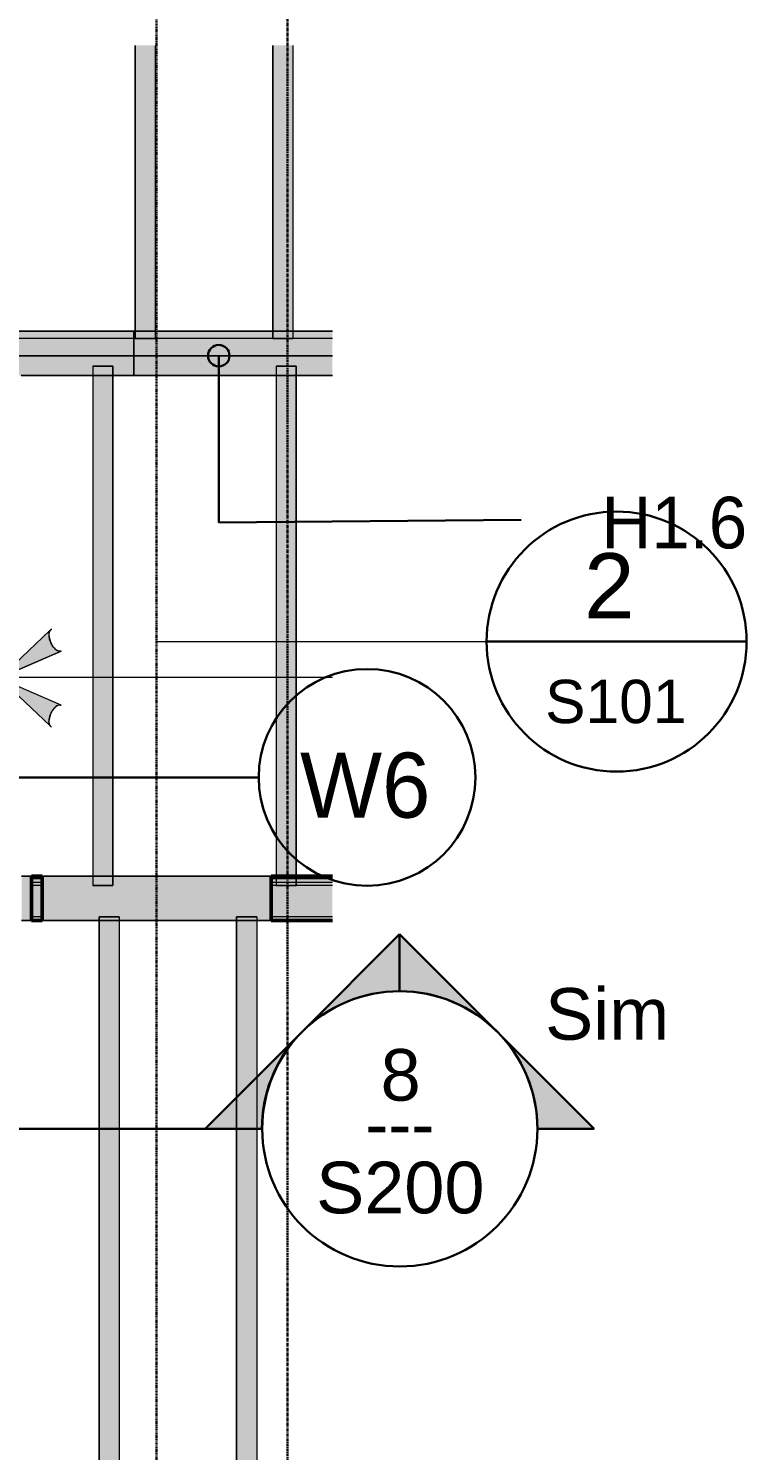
# Model space of a CAD drawing. Header units: inches. Extents: x -4126 to 593, y 9773 to 12297.
# Drawn here: x -646.9 to -521.6, y 11548.2 to 11796.2 of the extents above; entities that cross this region are included whole.
import ezdxf

# ---------------------------------------------------------------- set-up
doc = ezdxf.new("R2010")
doc.units = ezdxf.units.IN
doc.header["$MEASUREMENT"] = 0
doc.linetypes.add('Dash Dot 3_16_', pattern=[0.3125, 0.1875, -0.0625, 0, -0.0625])
doc.linetypes.add('Grid Line 1_2_', pattern=[0.875, 0.5, -0.125, 0.125, -0.125])
for name, color, linetype, lineweight in [('A-ANNO-SYMB', 150, 'Continuous', 9), ('A-DETL-GENF', 92, 'Continuous', 9), ('A-WALL', 113, 'Continuous', 13), ('A-WALL-IDEN', 211, 'Continuous', 30), ('G-ANNO-SYMB', 111, 'Continuous', 30), ('I-WALL', 2, 'Continuous', 13), ('S-BEAM', 12, 'Continuous', 9), ('S-BEAM-IDEN', 2, 'Continuous', 30), ('S-GRID', 1, 'Continuous', 9)]:
    doc.layers.add(name, color=color, linetype=linetype, lineweight=lineweight)
doc.styles.add('Arial_1', font='arial.ttf', dxfattribs={"height": 9})
doc.styles.add('Arial_2', font='arial.ttf', dxfattribs={"height": 11.338583})
doc.styles.add('Arial_3', font='arial.ttf', dxfattribs={"height": 7.559055})
doc.styles.add('Century Gothic', font='ufonts.com_century-gothic.ttf', dxfattribs={"height": 9})
doc.styles.add('Century Gothic_2', font='ufonts.com_century-gothic.ttf', dxfattribs={"height": 11.338583})

# ---------------------------------------------------------------- blocks, each defined once
blk = doc.blocks.new('CTR - 1st Phase - Common Walls_rvt-2-FRAMING PLAN - 2ND FLOOR AT RAMP')
at = {"layer": 'I-WALL', "lineweight": 5, "transparency": 33554585}
h = blk.add_hatch(color=8, dxfattribs=at)
h.paths.add_polyline_path([(-3203.32, 11735.61), (-3188.28, 11735.61), (-3188.28, 11737.24), (-3184.78, 11737.24), (-3184.78, 11735.61), (-3181.12, 11735.61), (-3181.12, 11739.09), (-3202.81, 11739.09), (-3202.81, 11742.09), (-3203.32, 11742.09), (-3203.32, 11738.19)], flags=0)
h.paths.add_polyline_path([(-3201.37, 11742.09), (-3181.12, 11742.09), (-3181.12, 11743.36), (-3201.37, 11743.36)], flags=0)
for points in [[(-3188.28, 11739.09), (-3181.12, 11739.09), (-3181.12, 11742.09), (-3202.81, 11742.09), (-3202.81, 11739.09), (-3191.94, 11739.09)], [(-3177.37, 11739.09), (-3146.47, 11739.09), (-3146.47, 11742.09), (-3181.12, 11742.09), (-3181.12, 11739.09), (-3180.87, 11739.09)], [(-3188.28, 11735.61), (-3184.78, 11735.61), (-3184.78, 11737.24), (-3188.28, 11737.24)], [(-3156.28, 11735.61), (-3152.78, 11735.61), (-3152.78, 11737.24), (-3156.28, 11737.24)], [(-3191.51, 11640.61), (-3157.14, 11640.61), (-3157.14, 11648.36), (-3197.14, 11648.36), (-3197.14, 11640.61), (-3196.93, 11640.61)], [(-3184.78, 11646.74), (-3184.78, 11648.36), (-3188.28, 11648.36), (-3188.28, 11646.74)], [(-3152.78, 11647.24), (-3152.78, 11648.36), (-3156.28, 11648.36), (-3156.28, 11647.24)], [(-3152.78, 11646.74), (-3152.78, 11647.24), (-3156.28, 11647.24), (-3156.28, 11646.74)]]:
    blk.add_hatch(color=8, dxfattribs=at).paths.add_polyline_path(points, flags=0)
h = blk.add_hatch(color=8, dxfattribs=at)
h.paths.add_polyline_path([(-3181.12, 11735.61), (-3156.28, 11735.61), (-3156.28, 11737.24), (-3152.78, 11737.24), (-3152.78, 11735.61), (-3146.47, 11735.61), (-3146.47, 11739.09), (-3181.12, 11739.09)], flags=0)
h.paths.add_polyline_path([(-3153.37, 11742.09), (-3146.47, 11742.09), (-3146.47, 11743.36), (-3153.37, 11743.36)], flags=0)
h.paths.add_polyline_path([(-3180.87, 11742.09), (-3180.87, 11743.36), (-3181.12, 11743.36), (-3181.12, 11742.09)], flags=0)
h.paths.add_polyline_path([(-3177.37, 11742.09), (-3156.87, 11742.09), (-3156.87, 11743.36), (-3177.37, 11743.36)], flags=0)
h = blk.add_hatch(color=8, dxfattribs=at)
h.paths.add_polyline_path([(-3177.37, 11742.09), (-3177.37, 11743.36), (-3180.87, 11743.36), (-3180.87, 11742.09)], flags=0)
h.paths.add_polyline_path([(-3153.37, 11742.09), (-3153.37, 11743.36), (-3156.87, 11743.36), (-3156.87, 11742.09)], flags=0)
h = blk.add_hatch(color=8, dxfattribs=at)
h.paths.add_polyline_path([(-3157.14, 11640.61), (-3157.14, 11648.36), (-3184.78, 11648.36), (-3184.78, 11646.74), (-3188.28, 11646.74), (-3188.28, 11648.36), (-3197.14, 11648.36), (-3197.14, 11640.61), (-3187.19, 11640.61), (-3187.19, 11641.24), (-3183.69, 11641.24), (-3183.69, 11640.61), (-3163.19, 11640.61), (-3163.19, 11641.24), (-3159.69, 11641.24), (-3159.69, 11640.61)], flags=0)
h.paths.add_polyline_path([(-3198.95, 11640.61), (-3198.95, 11648.36), (-3200.7, 11648.36), (-3200.7, 11640.61)], flags=0)
h = blk.add_hatch(color=8, dxfattribs=at)
h.paths.add_polyline_path([(-3146.47, 11640.61), (-3146.47, 11641.24), (-3157.14, 11641.24), (-3157.14, 11640.61)], flags=0)
h.paths.add_polyline_path([(-3197.14, 11640.61), (-3197.14, 11641.24), (-3198.95, 11641.24), (-3198.95, 11640.61)], flags=0)
h.paths.add_polyline_path([(-3146.47, 11647.24), (-3146.47, 11648.36), (-3152.78, 11648.36), (-3152.78, 11647.24)], flags=0)
h.paths.add_polyline_path([(-3156.28, 11647.24), (-3156.28, 11648.36), (-3157.14, 11648.36), (-3157.14, 11647.24)], flags=0)
h.paths.add_polyline_path([(-3197.14, 11647.24), (-3197.14, 11648.36), (-3198.95, 11648.36), (-3198.95, 11647.24)], flags=0)
at = {"layer": 'I-WALL', "transparency": 33554585}
h = blk.add_hatch(color=50, dxfattribs=at)
h.paths.add_polyline_path([(-3146.47, 11647.86), (-3146.47, 11648.36), (-3157.14, 11648.36), (-3157.14, 11647.86)], flags=0)
h.paths.add_polyline_path([(-3197.14, 11647.86), (-3197.14, 11648.36), (-3198.95, 11648.36), (-3198.95, 11647.86)], flags=0)
at = {"layer": 'I-WALL', "lineweight": 5, "transparency": 33554585}
h = blk.add_hatch(color=10, dxfattribs=at)
h.paths.add_polyline_path([(-3146.47, 11647.24), (-3146.47, 11647.86), (-3157.14, 11647.86), (-3157.14, 11647.24)], flags=0)
h.paths.add_polyline_path([(-3198.95, 11647.24), (-3197.14, 11647.24), (-3197.14, 11647.86), (-3198.95, 11647.86)], flags=0)
h = blk.add_hatch(color=8, dxfattribs=at)
h.paths.add_polyline_path([(-3197.14, 11646.74), (-3197.14, 11647.24), (-3198.95, 11647.24), (-3198.95, 11646.74)], flags=0)
h.paths.add_polyline_path([(-3156.28, 11646.74), (-3156.28, 11647.24), (-3157.14, 11647.24), (-3157.14, 11646.74)], flags=0)
h.paths.add_polyline_path([(-3146.47, 11646.74), (-3146.47, 11647.24), (-3152.78, 11647.23), (-3152.78, 11646.74)], flags=0)
h = blk.add_hatch(color=7, dxfattribs=at)
h.paths.add_polyline_path([(-3146.47, 11646.74), (-3146.47, 11647.24), (-3157.14, 11647.24), (-3157.14, 11646.74)], flags=0)
h.paths.add_polyline_path([(-3198.95, 11646.74), (-3197.14, 11646.74), (-3197.14, 11647.24), (-3198.95, 11647.24)], flags=0)
h = blk.add_hatch(color=8, dxfattribs=at)
h.paths.add_polyline_path([(-3146.47, 11641.24), (-3146.47, 11646.74), (-3157.14, 11646.74), (-3157.14, 11641.24)], flags=0)
h.paths.add_polyline_path([(-3197.14, 11641.24), (-3197.14, 11646.74), (-3198.95, 11646.74), (-3198.95, 11641.24)], flags=0)
h = blk.add_hatch(color=10, dxfattribs=at)
h.paths.add_polyline_path([(-3198.95, 11640.61), (-3197.14, 11640.61), (-3197.14, 11641.24), (-3198.95, 11641.24)], flags=0)
h.paths.add_polyline_path([(-3146.47, 11640.61), (-3146.47, 11641.24), (-3157.14, 11641.24), (-3157.14, 11640.61)], flags=0)
h = blk.add_hatch(color=8, dxfattribs=at)
h.paths.add_polyline_path([(-3159.69, 11640.61), (-3159.69, 11641.24), (-3163.19, 11641.24), (-3163.19, 11640.61)], flags=0)
h.paths.add_polyline_path([(-3183.69, 11640.61), (-3183.69, 11641.24), (-3187.19, 11641.24), (-3187.19, 11640.61)], flags=0)
at = {"layer": 'A-WALL', "color": 253}
for p, q in [((-3197.14, 11647.86), (-3198.95, 11647.86)), ((-3197.14, 11647.24), (-3198.95, 11647.24)), ((-3197.14, 11646.74), (-3198.95, 11646.74)), ((-3146.47, 11647.86), (-3157.14, 11647.86)), ((-3146.47, 11647.24), (-3157.14, 11647.24)), ((-3146.47, 11646.74), (-3157.14, 11646.74)), ((-3197.14, 11641.24), (-3198.95, 11641.24)), ((-3146.47, 11641.24), (-3157.14, 11641.24))]:
    blk.add_line(p, q, dxfattribs=at)
at = {"layer": 'I-WALL', "color": 253}
for p, q in [((-3201.37, 11743.36), (-3180.87, 11743.36)), ((-3181.12, 11743.36), (-3201.37, 11743.36)), ((-3180.87, 11743.36), (-3181.12, 11743.36)), ((-3181.12, 11743.36), (-3181.12, 11742.09)), ((-3181.12, 11742.09), (-3181.12, 11743.36)), ((-3181.12, 11742.09), (-3181.12, 11739.09)), ((-3181.12, 11739.09), (-3181.12, 11742.09)), ((-3180.87, 11743.36), (-3177.37, 11743.36)), ((-3177.37, 11743.36), (-3180.87, 11743.36)), ((-3177.37, 11743.36), (-3156.87, 11743.36)), ((-3156.87, 11743.36), (-3177.37, 11743.36)), ((-3156.87, 11743.36), (-3153.37, 11743.36)), ((-3153.37, 11743.36), (-3156.87, 11743.36)), ((-3153.37, 11743.36), (-3146.47, 11743.36)), ((-3146.47, 11743.36), (-3153.37, 11743.36)), ((-3181.12, 11739.09), (-3181.12, 11735.61)), ((-3181.12, 11735.61), (-3181.12, 11739.09)), ((-3188.28, 11735.61), (-3200.75, 11735.61)), ((-3200.75, 11735.61), (-3188.28, 11735.61)), ((-3184.78, 11735.61), (-3188.28, 11735.61)), ((-3188.28, 11735.61), (-3184.78, 11735.61)), ((-3156.28, 11735.61), (-3184.78, 11735.61)), ((-3184.78, 11735.61), (-3181.12, 11735.61)), ((-3181.12, 11735.61), (-3156.28, 11735.61)), ((-3152.78, 11735.61), (-3156.28, 11735.61)), ((-3156.28, 11735.61), (-3152.78, 11735.61)), ((-3146.47, 11735.61), (-3152.78, 11735.61)), ((-3152.78, 11735.61), (-3146.47, 11735.61)), ((-3200.7, 11648.36), (-3198.95, 11648.36)), ((-3198.95, 11648.36), (-3200.7, 11648.36)), ((-3197.14, 11648.36), (-3188.28, 11648.36)), ((-3188.28, 11648.36), (-3197.14, 11648.36)), ((-3197.14, 11648.36), (-3157.14, 11648.36)), ((-3157.14, 11648.36), (-3197.14, 11648.36)), ((-3188.28, 11648.36), (-3184.78, 11648.36)), ((-3184.78, 11648.36), (-3188.28, 11648.36)), ((-3184.78, 11648.36), (-3157.14, 11648.36)), ((-3157.14, 11648.36), (-3184.78, 11648.36)), ((-3200.7, 11640.61), (-3198.95, 11640.61)), ((-3198.95, 11640.61), (-3200.7, 11640.61)), ((-3197.14, 11640.61), (-3187.19, 11640.61)), ((-3187.19, 11640.61), (-3197.14, 11640.61)), ((-3157.14, 11640.61), (-3197.14, 11640.61)), ((-3197.14, 11640.61), (-3157.14, 11640.61)), ((-3187.19, 11640.61), (-3183.69, 11640.61)), ((-3183.69, 11640.61), (-3187.19, 11640.61)), ((-3183.69, 11640.61), (-3163.19, 11640.61)), ((-3163.19, 11640.61), (-3183.69, 11640.61)), ((-3163.19, 11640.61), (-3159.69, 11640.61)), ((-3159.69, 11640.61), (-3163.19, 11640.61)), ((-3159.69, 11640.61), (-3157.14, 11640.61)), ((-3157.14, 11640.61), (-3159.69, 11640.61))]:
    blk.add_line(p, q, dxfattribs=at)
at = {"layer": 'I-WALL', "color": 254}
for p, q in [((-3198.95, 11648.36), (-3197.14, 11648.36)), ((-3197.14, 11648.36), (-3198.95, 11648.36)), ((-3198.95, 11648.36), (-3197.14, 11648.36)), ((-3198.95, 11648.36), (-3198.95, 11647.24)), ((-3198.95, 11646.74), (-3198.95, 11641.24)), ((-3197.14, 11648.36), (-3197.14, 11647.24)), ((-3197.14, 11646.74), (-3197.14, 11641.24)), ((-3157.14, 11648.36), (-3156.28, 11648.36)), ((-3156.28, 11648.36), (-3157.14, 11648.36)), ((-3157.14, 11648.36), (-3146.47, 11648.36)), ((-3157.14, 11648.36), (-3157.14, 11647.24)), ((-3157.14, 11646.74), (-3157.14, 11641.24)), ((-3156.28, 11648.36), (-3152.78, 11648.36)), ((-3152.78, 11648.36), (-3156.28, 11648.36)), ((-3152.78, 11648.36), (-3146.47, 11648.36)), ((-3146.47, 11648.36), (-3152.78, 11648.36)), ((-3198.95, 11641.24), (-3198.95, 11640.61)), ((-3198.95, 11640.61), (-3197.14, 11640.61)), ((-3197.14, 11640.61), (-3198.95, 11640.61)), ((-3197.14, 11640.61), (-3198.95, 11640.61)), ((-3197.14, 11641.24), (-3197.14, 11640.61)), ((-3157.14, 11641.24), (-3157.14, 11640.61)), ((-3157.14, 11640.61), (-3146.47, 11640.61)), ((-3146.47, 11640.61), (-3157.14, 11640.61)), ((-3146.47, 11640.61), (-3157.14, 11640.61))]:
    blk.add_line(p, q, dxfattribs=at)
at = {"layer": 'I-WALL', "color": 53, "lineweight": 50}
for p, q in [((-3198.95, 11648.36), (-3197.14, 11648.36)), ((-3198.95, 11640.61), (-3198.95, 11648.36)), ((-3197.14, 11648.36), (-3197.14, 11640.61)), ((-3157.14, 11648.36), (-3146.47, 11648.36)), ((-3157.14, 11640.61), (-3157.14, 11648.36)), ((-3197.14, 11640.61), (-3198.95, 11640.61)), ((-3146.47, 11640.61), (-3157.14, 11640.61))]:
    blk.add_line(p, q, dxfattribs=at)
at = {"layer": 'I-WALL', "color": 9}
for p, q in [((-3198.95, 11647.24), (-3198.95, 11646.74)), ((-3197.14, 11647.24), (-3197.14, 11646.74)), ((-3157.14, 11647.24), (-3157.14, 11646.74))]:
    blk.add_line(p, q, dxfattribs=at)
blk = doc.blocks.new('LVL-Laminated Veneer Lumber - 3_5_ x 6_ - NO STAMPS-1619293-FRAMING PLAN - 2ND FLOOR AT RAMP')
at = {"layer": 'S-BEAM', "transparency": 33554483}
for points in [[(43.62, 1.75), (-45.25, 1.75), (-45.25, -1.75), (43.62, -1.75)], [(44.75, -1.75), (44.74, 1.75), (43.62, 1.75), (43.63, -1.75), (44.75, -1.75)], [(45.25, -1.75), (45.25, 1.75), (44.75, 1.75), (44.75, -1.75)]]:
    blk.add_hatch(color=256, dxfattribs=at).paths.add_polyline_path(points, flags=0)
at = {"layer": 'S-BEAM'}
for p, q in [((-45.25, 1.75), (-45.25, -1.75)), ((-45.25, -1.75), (-45.25, 1.75)), ((43.62, 1.75), (-45.25, 1.75)), ((-45.25, 1.75), (43.62, 1.75)), ((44.74, 1.75), (43.63, 1.75)), ((43.63, 1.75), (44.74, 1.75)), ((45.25, 1.75), (44.76, 1.75)), ((44.76, 1.75), (45.25, 1.75)), ((45.25, 1.75), (45.25, -1.75)), ((45.25, -1.75), (45.25, 1.75)), ((-45.25, -1.75), (43.63, -1.75)), ((-45.25, -1.75), (43.63, -1.75)), ((43.63, -1.75), (44.75, -1.75)), ((43.63, -1.75), (44.75, -1.75)), ((44.75, -1.75), (45.25, -1.75)), ((44.75, -1.75), (45.25, -1.75))]:
    blk.add_line(p, q, dxfattribs=at)
blk = doc.blocks.new('LVL-Laminated Veneer Lumber - 3_5_ x 6_ - NO STAMPS-V230-FRAMING PLAN - 2ND FLOOR AT RAMP')
at = {"layer": 'S-BEAM', "transparency": 33554483}
for points in [[(43.625, 1.75), (-45.25, 1.75), (-45.25, -1.75), (43.625, -1.75)], [(45.25, 1.75), (43.625, 1.75), (43.625, -1.75), (45.25, -1.75)]]:
    blk.add_hatch(color=256, dxfattribs=at).paths.add_polyline_path(points, flags=0)
at = {"layer": 'S-BEAM'}
for p, q in [((-45.25, 1.75), (-45.25, -1.75)), ((-45.25, -1.75), (-45.25, 1.75)), ((43.625, 1.75), (-45.25, 1.75)), ((-45.25, 1.75), (43.625, 1.75)), ((45.25, 1.75), (43.625, 1.75)), ((43.625, 1.75), (45.25, 1.75)), ((45.25, 1.75), (45.25, -1.75)), ((45.25, -1.75), (45.25, 1.75)), ((-45.25, -1.75), (43.625, -1.75)), ((-45.25, -1.75), (43.625, -1.75)), ((43.625, -1.75), (45.25, -1.75)), ((43.625, -1.75), (45.25, -1.75))]:
    blk.add_line(p, q, dxfattribs=at)
blk = doc.blocks.new('Glulam-Pino del sur - 76X140-1599864-FRAMING PLAN - 2ND FLOOR AT RAMP')
at = {"layer": 'S-BEAM', "transparency": 33554483}
blk.add_hatch(color=256, dxfattribs=at).paths.add_polyline_path([(-25.75, 1.5), (-25.75, -1.5), (30.58, -1.5), (30.58, 1.5)], flags=0)
at = {"layer": 'S-BEAM'}
for p, q in [((30.58, 1.5), (-25.75, 1.5)), ((-25.75, 1.5), (30.58, 1.5)), ((30.58, 1.5), (30.58, -1.5)), ((30.58, -1.5), (30.58, 1.5)), ((-25.75, -1.5), (30.58, -1.5)), ((-25.75, -1.5), (30.58, -1.5))]:
    blk.add_line(p, q, dxfattribs=at)
blk = doc.blocks.new('TRUSS - 22_-1919776-FRAMING PLAN - 2ND FLOOR AT RAMP')
at = {"layer": 'S-BEAM', "transparency": 33554483}
for points in [[(-192.18, 1.75), (-192.8, 1.75), (-192.8, -1.75), (-192.18, -1.75)], [(-74.75, 1.75), (-192.18, 1.75), (-192.18, -1.75), (-74.75, -1.75)]]:
    blk.add_hatch(color=256, dxfattribs=at).paths.add_polyline_path(points, flags=0)
at = {"layer": 'S-BEAM'}
for p, q in [((-192.8, -1.75), (-192.8, 1.75)), ((-192.8, 1.75), (-192.8, -1.75)), ((-192.8, 1.75), (-192.18, 1.75)), ((-192.8, 1.75), (-192.18, 1.75)), ((-192.18, 1.75), (-74.75, 1.75)), ((-192.18, 1.75), (-74.75, 1.75)), ((-192.18, -1.75), (-192.8, -1.75)), ((-192.8, -1.75), (-192.18, -1.75)), ((-74.75, -1.75), (-192.18, -1.75)), ((-192.18, -1.75), (-74.75, -1.75))]:
    blk.add_line(p, q, dxfattribs=at)
blk = doc.blocks.new('TRUSS - 22_-1920420-FRAMING PLAN - 2ND FLOOR AT RAMP')
at = {"layer": 'S-BEAM', "transparency": 33554483}
blk.add_hatch(color=256, dxfattribs=at).paths.add_polyline_path([(186.88, 1.75), (135.77, 1.75), (135.77, -1.75), (186.88, -1.75)], flags=0)
at = {"layer": 'S-BEAM'}
for p, q in [((135.77, 1.75), (186.88, 1.75)), ((135.77, 1.75), (186.88, 1.75)), ((186.88, -1.75), (186.88, 1.75)), ((186.88, 1.75), (186.88, -1.75)), ((186.88, -1.75), (135.77, -1.75)), ((135.77, -1.75), (186.88, -1.75))]:
    blk.add_line(p, q, dxfattribs=at)
blk = doc.blocks.new('TRUSSES - TRUSSES-1503725-FRAMING PLAN - 2ND FLOOR AT RAMP')
at = {"layer": 'A-DETL-GENF', "transparency": 33554483}
h = blk.add_hatch(color=256, dxfattribs=at)
h.paths.add_polyline_path([(372.17, 8.4), (372.26, 8.17), (372.31, 7.9), (372.28, 7.25), (372.08, 6.53), (371.74, 5.84), (371.31, 5.27), (370.85, 4.9), (370.62, 4.81), (370.41, 4.79), (370.22, 4.83), (380.77, 0.23)], flags=0)
h.paths.add_polyline_path([(380.77, 0), (370.41, -4.56), (370.62, -4.59), (370.85, -4.68), (371.08, -4.83), (371.54, -5.31), (371.93, -5.95), (372.2, -6.66), (372.31, -7.36), (372.26, -7.95), (372.17, -8.17), (378.47, -2.18)], flags=0)
at = {"layer": 'A-DETL-GENF'}
for p, q in [((372.17, 8.4), (371.89, 8.66)), ((380.77, 0.23), (372.17, 8.4)), ((380.77, 0.23), (372.17, 8.4)), ((370.22, 4.83), (380.77, 0.23)), ((370.22, 4.83), (380.77, 0.23)), ((322.86, 0), (380.77, 0)), ((370.22, -4.6), (380.77, 0)), ((380.77, 0), (370.22, -4.6)), ((380.77, 0), (372.17, -8.17)), ((372.17, -8.17), (380.77, 0)), ((372.17, -8.17), (371.89, -8.43))]:
    blk.add_line(p, q, dxfattribs=at)
for centre, major_axis, start_param, end_param in [((371.06, 6.74), (0.84, 1.91), 5.767326, 6.283185), ((371.06, 6.74), (0.84, 1.91), 5.251857, 5.755279), ((371.06, 6.74), (0.84, 1.91), 3.673425, 4.171554), ((371.06, 6.74), (0.84, 1.91), 4.203055, 4.696194), ((371.06, 6.74), (0.84, 1.91), 4.729651, 5.224453), ((371.06, 6.74), (0.84, 1.91), 3.141593, 3.652293), ((371.06, -6.52), (-0.84, 1.91), 5.772485, 6.283185), ((371.06, -6.52), (-0.84, 1.91), 5.253224, 5.751353), ((371.06, -6.52), (-0.84, 1.91), 4.728584, 5.221723), ((371.06, -6.52), (-0.84, 1.91), 4.200325, 4.695127), ((371.06, -6.52), (-0.84, 1.91), 3.669499, 4.172921), ((371.06, -6.52), (-0.84, 1.91), 3.141593, 3.657452)]:
    blk.add_ellipse(centre, major_axis=major_axis, ratio=0.493649, start_param=start_param, end_param=end_param, dxfattribs=at)
for points, knots in [([(372.17, 8.4), (372.2, 8.33), (372.26, 8.18), (372.33, 7.82), (372.31, 7.26), (372.1, 6.52), (371.77, 5.84), (371.37, 5.3), (370.96, 4.94), (370.62, 4.79), (370.38, 4.78), (370.27, 4.81), (370.22, 4.83)], [0, 0, 0, 0, 0.066667, 0.133333, 0.266667, 0.4, 0.533333, 0.65, 0.766667, 0.883333, 0.941667, 1, 1, 1, 1]), ([(370.22, -4.6), (370.28, -4.58), (370.4, -4.55), (370.62, -4.57), (370.84, -4.67), (371.16, -4.87), (371.55, -5.28), (371.95, -5.93), (372.25, -6.73), (372.34, -7.41), (372.28, -7.9), (372.21, -8.09), (372.17, -8.17)], [0, 0, 0, 0, 0.066667, 0.133333, 0.2, 0.266667, 0.4, 0.533333, 0.666667, 0.833333, 0.916667, 1, 1, 1, 1])]:
    blk.add_open_spline(points, degree=3, knots=knots, dxfattribs=at)
blk = doc.blocks.new('Wall Type - Familia4-287244-FRAMING PLAN - 2ND FLOOR AT RAMP')
at = {"layer": 'A-WALL-IDEN'}
blk.add_circle((0, 0), 0.1969, dxfattribs=at)
blk = doc.blocks.new('Section - Section Head - Filled-1738293-FRAMING PLAN - 2ND FLOOR AT RAMP')
at = {"layer": 'G-ANNO-SYMB', "lineweight": 9}
h = blk.add_hatch(color=256, dxfattribs=at)
edge = h.paths.add_edge_path(flags=0)
edge.add_line((-0.4268, 0.1768), (-0.25, 0.3536))
edge.add_line((-0.25, 0.3536), (-0.25, 0.25))
edge.add_arc((-0.25, 0), 0.25, 90, 135)
h = blk.add_hatch(color=256, dxfattribs=at)
edge = h.paths.add_edge_path(flags=0)
edge.add_arc((-0.25, 0), 0.25, 45, 90)
edge.add_line((-0.25, 0.25), (-0.25, 0.3536))
edge.add_line((-0.25, 0.3536), (-0.0732, 0.1768))
h = blk.add_hatch(color=256, dxfattribs=at)
edge = h.paths.add_edge_path(flags=0)
edge.add_arc((-0.25, 0), 0.2503, 137.9216, 180)
edge.add_line((-0.5003, 0), (-0.6036, 0))
edge.add_line((-0.6036, 0), (-0.4358, 0.1678))
h = blk.add_hatch(color=256, dxfattribs=at)
edge = h.paths.add_edge_path(flags=0)
edge.add_line((-0.0642, 0.1678), (0.1036, 0))
edge.add_line((0.1036, 0), (0.0003, 0))
edge.add_arc((-0.25, 0), 0.2503, 0, 42.0784)
at = {"layer": 'G-ANNO-SYMB'}
for p, q in [((-0.25, 0.3536), (-0.4268, 0.1768)), ((-0.25, 0.25), (-0.25, 0.3536)), ((-0.0732, 0.1768), (-0.25, 0.3536)), ((-0.25, 0.3536), (-0.25, 0.25)), ((-0.4358, 0.1678), (-0.6036, 0)), ((0.1036, 0), (-0.0642, 0.1678)), ((-0.6036, 0), (-0.5003, 0)), ((0.0003, 0), (0.1036, 0))]:
    blk.add_line(p, q, dxfattribs=at)
for centre, radius, start, end in [((-0.2503, 0), 0.25, 360, 180), ((-0.25, 0), 0.25, 90, 135), ((-0.25, 0), 0.25, 45, 90), ((-0.25, 0), 0.2503, 137.9216, 180), ((-0.25, 0), 0.2503, 0, 42.0784), ((-0.2503, 0), 0.25, 180, 360)]:
    blk.add_arc(centre, radius, start, end, dxfattribs=at)
blk = doc.blocks.new('Ceiling Plan - Llamada métrica-562-FRAMING PLAN - 2ND FLOOR AT RAMP')
at = {"layer": 'A-ANNO-SYMB', "lineweight": 30}
blk.add_line((-0.2362, 0), (0.2362, 0), dxfattribs=at)
for start, end in [(360, 180), (180, 360)]:
    blk.add_arc((0, 0), 0.2362, start, end, dxfattribs=at)

msp = doc.modelspace()

# ---------------------------------------------------------------- hatches: boundary and pattern name
at = {"layer": 'S-BEAM-IDEN'}
h = msp.add_hatch(color=256, dxfattribs=at)
edge = h.paths.add_edge_path(flags=0)
edge.add_arc((-613.671, 11739.093), 1.875, 0, 360)

# ---------------------------------------------------------------- linework, layer by layer
at = {"layer": 'A-ANNO-SYMB', "linetype": 'Dash Dot 3_16_', "lineweight": 30}
msp.add_line((-624.55, 11537.384), (-624.55, 11841.112), dxfattribs=at)
at = {"layer": 'A-ANNO-SYMB'}
msp.add_line((-624.55, 11689.248), (-566.95, 11689.248), dxfattribs=at)
at = {"layer": 'A-WALL-IDEN'}
msp.add_line((-654.691, 11665.559), (-606.691, 11665.559), dxfattribs=at)
at = {"layer": 'G-ANNO-SYMB'}
msp.add_line((-606.118, 11604.285), (-674.042, 11604.285), dxfattribs=at)
at = {"layer": 'S-BEAM-IDEN'}
for p, q in [((-613.671, 11739.093), (-613.671, 11709.981)), ((-613.671, 11709.981), (-560.947, 11710.472))]:
    msp.add_line(p, q, dxfattribs=at)
msp.add_circle((-613.671, 11739.093), 1.875, dxfattribs=at)
at = {"layer": 'S-GRID', "linetype": 'Grid Line 1_2_', "lineweight": 30}
msp.add_line((-601.691, 11426.439), (-601.691, 11943.939), dxfattribs=at)

# ---------------------------------------------------------------- block references
at = {"lineweight": 5}
msp.add_blockref('CTR - 1st Phase - Common Walls_rvt-2-FRAMING PLAN - 2ND FLOOR AT RAMP', (2552.633, 0), dxfattribs=at)
at = {"layer": 'A-ANNO-SYMB', "lineweight": 30, "xscale": 95.99999999999994, "yscale": 95.99999999999994, "zscale": 95.99999999999994}
msp.add_blockref('Ceiling Plan - Llamada métrica-562-FRAMING PLAN - 2ND FLOOR AT RAMP', (-544.273, 11689.248), dxfattribs=at)
at = {"layer": 'A-DETL-GENF', "rotation": 180}
msp.add_blockref('TRUSSES - TRUSSES-1503725-FRAMING PLAN - 2ND FLOOR AT RAMP', (-270.974, 11682.989), dxfattribs=at)
at = {"layer": 'A-WALL-IDEN', "xscale": 95.99999999999994, "yscale": 95.99999999999994, "zscale": 95.99999999999994}
msp.add_blockref('Wall Type - Familia4-287244-FRAMING PLAN - 2ND FLOOR AT RAMP', (-587.793, 11665.559), dxfattribs=at)
at = {"layer": 'G-ANNO-SYMB', "extrusion": (0, 0, -1), "xscale": 95.99999999999994, "yscale": 95.99999999999994, "zscale": 95.99999999999994}
msp.add_blockref('Section - Section Head - Filled-1738293-FRAMING PLAN - 2ND FLOOR AT RAMP', (606.118, 11604.285), dxfattribs=at)
at = {"layer": 'S-BEAM'}
for name, p, rotation in [('TRUSS - 22_-1920420-FRAMING PLAN - 2ND FLOOR AT RAMP', (-626.491, 11928.962), 270), ('TRUSS - 22_-1920420-FRAMING PLAN - 2ND FLOOR AT RAMP', (-602.491, 11928.962), 270), ('Glulam-Pino del sur - 76X140-1599864-FRAMING PLAN - 2ND FLOOR AT RAMP', (-619.591, 11740.589), 180), ('LVL-Laminated Veneer Lumber - 3_5_ x 6_ - NO STAMPS-V230-FRAMING PLAN - 2ND FLOOR AT RAMP', (-633.9, 11691.989), 269.9999999999995), ('LVL-Laminated Veneer Lumber - 3_5_ x 6_ - NO STAMPS-1619293-FRAMING PLAN - 2ND FLOOR AT RAMP', (-601.9, 11691.989), 269.9999999999995), ('TRUSS - 22_-1919776-FRAMING PLAN - 2ND FLOOR AT RAMP', (-632.803, 11448.439), 270), ('TRUSS - 22_-1919776-FRAMING PLAN - 2ND FLOOR AT RAMP', (-608.803, 11448.439), 270)]:
    msp.add_blockref(name, p, dxfattribs=dict(at, rotation=rotation))

# ---------------------------------------------------------------- texts
at = {"layer": 'A-ANNO-SYMB', "attachment_point": 1}
for s, insert, char_height, width, style in [('2', (-549.937, 11704.651), 11.339, 10.908, 'Arial_2'), ('S101', (-556.742, 11682.581), 7.5591, 30.603, 'Arial_3')]:
    msp.add_mtext(s, dxfattribs=dict(at, insert=insert, char_height=char_height, width=width, style=style))
at = {"layer": 'A-WALL-IDEN', "lineweight": 9, "insert": (-599.499, 11669.878), "char_height": 11.3386, "width": 28.785, "attachment_point": 1, "style": 'Century Gothic_2'}
msp.add_mtext('W6', dxfattribs=at)
at = {"layer": 'G-ANNO-SYMB', "lineweight": 9, "char_height": 9, "attachment_point": 1}
for s, insert, width, style in [('Sim', (-556.737, 11628.825), 26.664, 'Arial_1'), ('8', (-585.439, 11618.194), 8.484, 'Arial_1'), ('---', (-588.09, 11609.687), 15.453, 'Century Gothic'), ('S200', (-596.683, 11598.558), 35.754, 'Arial_1')]:
    msp.add_mtext(s, dxfattribs=dict(at, insert=insert, width=width, style=style))
at = {"layer": 'S-BEAM-IDEN', "lineweight": 9, "insert": (-546.917, 11714.49), "char_height": 9, "width": 31.815, "attachment_point": 1, "style": 'Century Gothic'}
msp.add_mtext('H1.6', dxfattribs=at)

doc.saveas('drawing.dxf')
